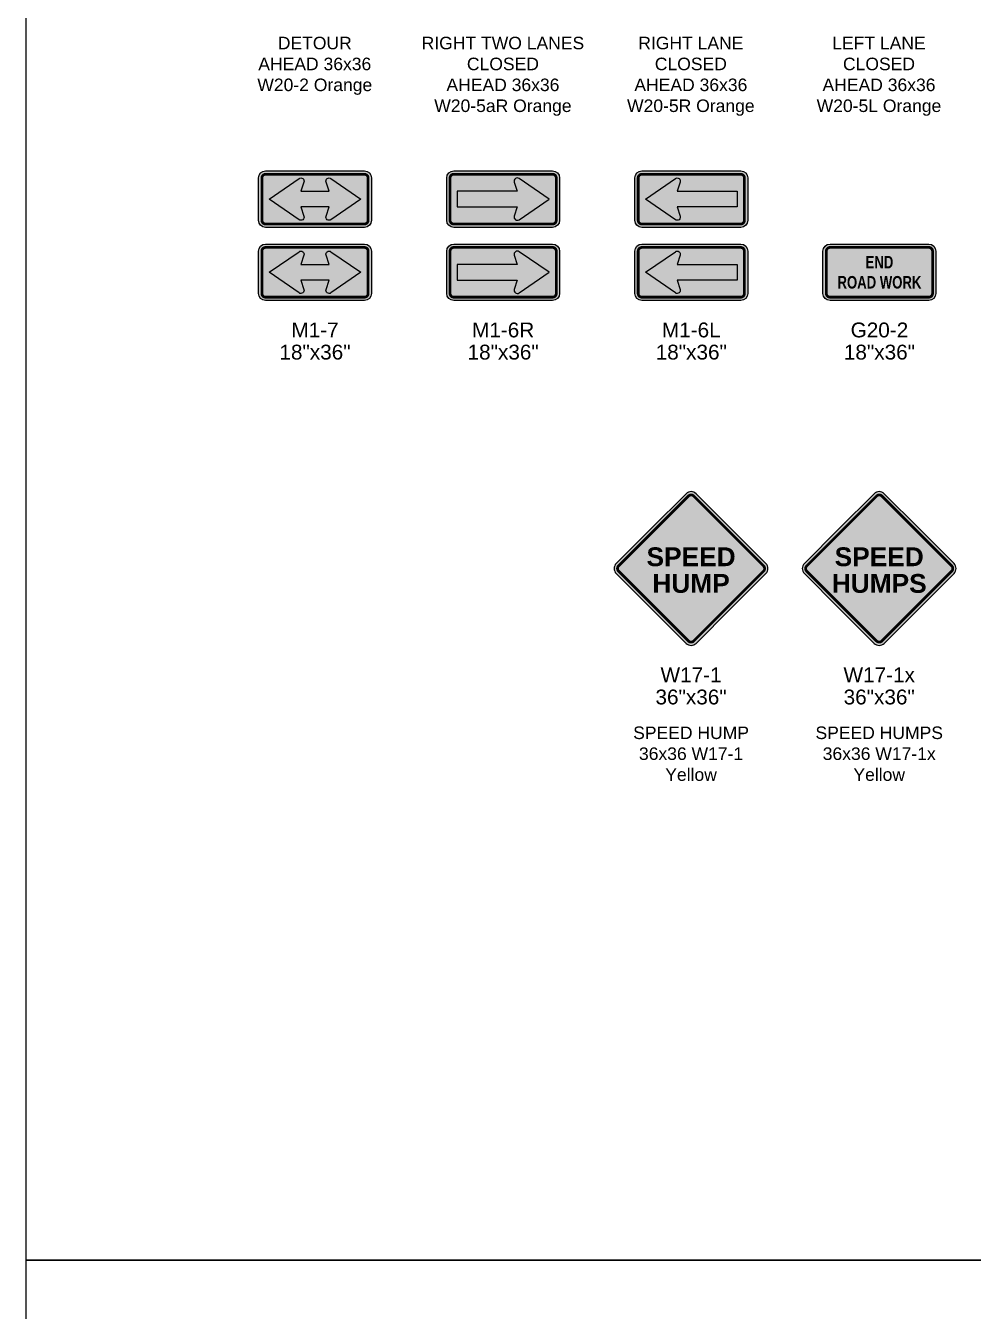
# Model space of a CAD drawing. Header units: inches. Extents: x -32 to 2634, y 197 to 1831.
# Drawn here: x -32.3 to 269.9, y 997.6 to 1407.7 of the extents above; entities that cross this region are included whole.
import ezdxf
from ezdxf.enums import TextEntityAlignment as Align

# ---------------------------------------------------------------- set-up
doc = ezdxf.new("R2010")
doc.units = ezdxf.units.IN
doc.header["$MEASUREMENT"] = 0
doc.layers.add('NO SHOW', color=252, linetype='Continuous', plot=False)
doc.styles.add('ARIAL', font='arial.ttf')
doc.styles.add('ARIAL BOLD', font='arialbd.ttf')
doc.styles.get("Standard").update_dxf_attribs({"font": 'arial.ttf'})

# ---------------------------------------------------------------- blocks, each defined once
blk = doc.blocks.new('END ROAD WORK Orange')
h = blk.add_hatch(color=30)
edge = h.paths.add_edge_path()
edge.add_line((18, 2.25), (18, 15.75))
edge.add_arc((15.75, 15.75000000000011), 2.25, 359.9999999999971, 450)
edge.add_line((15.75, 18.00000000000011), (-15.75, 18))
edge.add_arc((-15.75000000000023, 15.75000000000011), 2.249999999999886, 89.99999999999422, 180.0000000000029)
edge.add_line((-18, 15.75), (-18, 2.25))
edge.add_arc((-15.75000000000023, 2.249999999999773), 2.249999999999773, 179.9999999999942, 270.0000000000058)
edge.add_line((-15.75, -1.13686837721616e-13), (15.75, 0))
edge.add_arc((15.75000000000023, 2.249999999999773), 2.249999999999773, 269.9999999999942, 360.0000000000058)
at = {"color": 30}
blk.add_lwpolyline([(0, 0), (-15.75, 0, -0.414213562373095), (-18, 2.25), (-18, 9), (-18, 15.75, -0.414213562373095), (-15.75, 18), (0, 18), (15.75, 18, -0.414213562373095), (18, 15.75), (18, 9), (18, 2.25, -0.414213562373095), (15.75, 0)], format="xyb", close=True, dxfattribs=at)
at = {"color": 18, "true_color": 0x000000, "const_width": 0.875}
blk.add_lwpolyline([(15.75, 16.9375), (-15.75, 16.9375, 0.414213562373095), (-16.9375, 15.75), (-16.9375, 2.25, 0.414213562373095), (-15.75, 1.0625), (15.75, 1.0625, 0.414213562373095), (16.9375, 2.25), (16.9375, 15.75, 0.414213562373095)], format="xyb", close=True, dxfattribs=at)
at = {"color": 18, "true_color": 0x000000, "style": 'ARIAL BOLD', "width": 0.75}
for s, p in [('END', (0, 10.25)), ('ROAD WORK', (0, 3.824351978171876))]:
    blk.add_text(s, height=4, dxfattribs=at).set_placement(p, align=Align.CENTER)
at = {"style": 'ARIAL'}
blk.add_text('G20-2', height=4.731999999999842, dxfattribs=at).set_placement((-1.13686837721616e-13, -9.379593918133537), align=Align.MIDDLE)
blk.add_attdef('SIGN_DIM', text='', height=4.731999999999842, dxfattribs=at).set_placement((-1.13686837721616e-13, -16.44777537605557), align=Align.MIDDLE)
blk = doc.blocks.new('ARROW 36x18 Right Orange')
h = blk.add_hatch(color=30)
edge = h.paths.add_edge_path()
edge.add_line((18, 2.25), (18, 15.75))
edge.add_arc((15.75, 15.75), 2.25, 359.9999999999971, 450)
edge.add_line((15.75, 18), (-15.75, 17.99999999999989))
edge.add_arc((-15.75000000000023, 15.75), 2.249999999999886, 89.99999999999422, 180.0000000000029)
edge.add_line((-18, 15.75), (-18, 2.25))
edge.add_arc((-15.75000000000023, 2.249999999999773), 2.249999999999773, 179.9999999999942, 270.0000000000058)
edge.add_line((-15.75, 0), (15.75, 1.13686837721616e-13))
edge.add_arc((15.75000000000023, 2.249999999999773), 2.249999999999773, 269.9999999999942, 360.0000000000058)
at = {"true_color": 0x000000}
h = blk.add_hatch(color=18, dxfattribs=at)
edge = h.paths.add_edge_path()
edge.add_arc((4.499999999999773, 14.74999999999989), 1.000000000000132, 55.48092386287753, 197.3618364714669)
edge.add_line((3.545560698318241, 14.45159487369369), (4.468375841762281, 11.5))
edge.add_line((4.468375841762281, 11.5), (-14.625, 11.5))
edge.add_line((-14.625, 11.5), (-14.625, 6.5))
edge.add_line((-14.625, 6.5), (4.468375841762281, 6.5))
edge.add_line((4.468375841762281, 6.5), (3.545560698318241, 3.548405126306307))
edge.add_arc((4.499999999999545, 3.249999999999886), 0.9999999999999235, 162.6381635285168, 304.5190761371406)
edge.add_line((5.066680591254681, 2.426062437137944), (14.625, 9))
edge.add_line((14.625, 9), (5.066680591254681, 15.57393756286206))
at = {"color": 30}
blk.add_lwpolyline([(0, 0), (-15.75, 0, -0.414213562373095), (-18, 2.25), (-18, 9), (-18, 15.75, -0.414213562373095), (-15.75, 18), (0, 18), (15.75, 18, -0.414213562373095), (18, 15.75), (18, 9), (18, 2.25, -0.414213562373095), (15.75, 0)], format="xyb", close=True, dxfattribs=at)
at = {"color": 18, "true_color": 0x000000, "const_width": 0.875}
blk.add_lwpolyline([(15.75, 16.9375), (-15.75, 16.9375, 0.414213562373095), (-16.9375, 15.75), (-16.9375, 2.25, 0.414213562373095), (-15.75, 1.0625), (15.75, 1.0625, 0.414213562373095), (16.9375, 2.25), (16.9375, 15.75, 0.414213562373095)], format="xyb", close=True, dxfattribs=at)
at = {"color": 18, "true_color": 0x000000}
blk.add_lwpolyline([(-14.625, 11.5), (-14.625, 6.5), (4.468375841762281, 6.5), (3.545560698318241, 3.548405126306307, 0.7125093672695156), (5.066680591254681, 2.426062437137944), (14.625, 9), (5.066680591254681, 15.57393756286206, 0.7125093672695156), (3.545560698318241, 14.45159487369369), (4.468375841762281, 11.5)], format="xyb", close=True, dxfattribs=at)
at = {"style": 'ARIAL'}
blk.add_text('M1-6R', height=4.731999999999842, dxfattribs=at).set_placement((0, -9.37959391813365), align=Align.MIDDLE)
blk.add_attdef('SIGN_DIM', text='', height=4.731999999999842, dxfattribs=at).set_placement((0, -16.44777537605569), align=Align.MIDDLE)
blk = doc.blocks.new('ARROW 36x18 Left Orange')
h = blk.add_hatch(color=30)
edge = h.paths.add_edge_path()
edge.add_line((18, 2.25), (18, 15.75))
edge.add_arc((15.75, 15.75), 2.25, 359.9999999999971, 450)
edge.add_line((15.75, 18), (-15.75, 17.99999999999989))
edge.add_arc((-15.75000000000023, 15.75), 2.249999999999886, 89.99999999999422, 180.0000000000029)
edge.add_line((-18, 15.75), (-18, 2.25))
edge.add_arc((-15.75000000000023, 2.249999999999773), 2.249999999999773, 179.9999999999942, 270.0000000000058)
edge.add_line((-15.75, 0), (15.75, 1.13686837721616e-13))
edge.add_arc((15.75000000000023, 2.249999999999773), 2.249999999999773, 269.9999999999942, 360.0000000000058)
at = {"true_color": 0x000000}
h = blk.add_hatch(color=18, dxfattribs=at)
edge = h.paths.add_edge_path()
edge.add_arc((-4.499999999999773, 14.74999999999989), 1.000000000000132, 342.6381635285331, 484.5190761371225, ccw=False)
edge.add_line((-3.545560698318241, 14.45159487369369), (-4.468375841762281, 11.5))
edge.add_line((-4.468375841762281, 11.5), (14.625, 11.5))
edge.add_line((14.625, 11.5), (14.625, 6.5))
edge.add_line((14.625, 6.5), (-4.468375841762281, 6.5))
edge.add_line((-4.468375841762281, 6.5), (-3.545560698318241, 3.548405126306307))
edge.add_arc((-4.499999999999545, 3.249999999999886), 0.9999999999999235, 235.4809238628594, 377.36183647148323, ccw=False)
edge.add_line((-5.066680591254681, 2.426062437137944), (-14.625, 9))
edge.add_line((-14.625, 9), (-5.066680591254681, 15.57393756286206))
at = {"color": 30}
blk.add_lwpolyline([(0, 0), (-15.75, 0, -0.414213562373095), (-18, 2.25), (-18, 9), (-18, 15.75, -0.414213562373095), (-15.75, 18), (0, 18), (15.75, 18, -0.414213562373095), (18, 15.75), (18, 9), (18, 2.25, -0.414213562373095), (15.75, 0)], format="xyb", close=True, dxfattribs=at)
at = {"color": 18, "true_color": 0x000000, "const_width": 0.875}
blk.add_lwpolyline([(15.75, 16.9375), (-15.75, 16.9375, 0.414213562373095), (-16.9375, 15.75), (-16.9375, 2.25, 0.414213562373095), (-15.75, 1.0625), (15.75, 1.0625, 0.414213562373095), (16.9375, 2.25), (16.9375, 15.75, 0.414213562373095)], format="xyb", close=True, dxfattribs=at)
at = {"color": 18, "true_color": 0x000000}
blk.add_lwpolyline([(14.625, 11.5), (14.625, 6.5), (-4.468375841762281, 6.5), (-3.545560698318241, 3.548405126306307, -0.7125093672695156), (-5.066680591254681, 2.426062437137944), (-14.625, 9), (-5.066680591254681, 15.57393756286206, -0.7125093672695156), (-3.545560698318241, 14.45159487369369), (-4.468375841762281, 11.5)], format="xyb", close=True, dxfattribs=at)
at = {"style": 'ARIAL'}
blk.add_text('M1-6L', height=4.731999999999842, dxfattribs=at).set_placement((0, -9.37959391813365), align=Align.MIDDLE)
blk.add_attdef('SIGN_DIM', text='', height=4.731999999999842, dxfattribs=at).set_placement((0, -16.44777537605569), align=Align.MIDDLE)
blk = doc.blocks.new('ARROW 36x18 Left Yellow')
h = blk.add_hatch(color=40)
edge = h.paths.add_edge_path()
edge.add_line((18, 2.25), (18, 15.75))
edge.add_arc((15.75, 15.75), 2.25, 359.9999999999971, 450)
edge.add_line((15.75, 18), (-15.75, 17.99999999999989))
edge.add_arc((-15.75000000000023, 15.75), 2.249999999999886, 89.99999999999422, 180.0000000000029)
edge.add_line((-18, 15.75), (-18, 2.25))
edge.add_arc((-15.75000000000023, 2.249999999999773), 2.249999999999773, 179.9999999999942, 270.0000000000058)
edge.add_line((-15.75, 0), (15.75, 1.13686837721616e-13))
edge.add_arc((15.75000000000023, 2.249999999999773), 2.249999999999773, 269.9999999999942, 360.0000000000058)
at = {"true_color": 0x000000}
h = blk.add_hatch(color=18, dxfattribs=at)
edge = h.paths.add_edge_path()
edge.add_arc((-4.499999999999773, 14.74999999999989), 1.000000000000132, 342.6381635285331, 484.5190761371225, ccw=False)
edge.add_line((-3.545560698318241, 14.45159487369369), (-4.468375841762281, 11.5))
edge.add_line((-4.468375841762281, 11.5), (14.625, 11.5))
edge.add_line((14.625, 11.5), (14.625, 6.5))
edge.add_line((14.625, 6.5), (-4.468375841762281, 6.5))
edge.add_line((-4.468375841762281, 6.5), (-3.545560698318241, 3.548405126306307))
edge.add_arc((-4.499999999999545, 3.249999999999886), 0.9999999999999235, 235.4809238628594, 377.36183647148323, ccw=False)
edge.add_line((-5.066680591254681, 2.426062437137944), (-14.625, 9))
edge.add_line((-14.625, 9), (-5.066680591254681, 15.57393756286206))
at = {"color": 40}
blk.add_lwpolyline([(0, 0), (-15.75, 0, -0.414213562373095), (-18, 2.25), (-18, 9), (-18, 15.75, -0.414213562373095), (-15.75, 18), (0, 18), (15.75, 18, -0.414213562373095), (18, 15.75), (18, 9), (18, 2.25, -0.414213562373095), (15.75, 0)], format="xyb", close=True, dxfattribs=at)
at = {"color": 18, "true_color": 0x000000, "const_width": 0.875}
blk.add_lwpolyline([(15.75, 16.9375), (-15.75, 16.9375, 0.414213562373095), (-16.9375, 15.75), (-16.9375, 2.25, 0.414213562373095), (-15.75, 1.0625), (15.75, 1.0625, 0.414213562373095), (16.9375, 2.25), (16.9375, 15.75, 0.414213562373095)], format="xyb", close=True, dxfattribs=at)
at = {"color": 18, "true_color": 0x000000}
blk.add_lwpolyline([(14.625, 11.5), (14.625, 6.5), (-4.468375841762281, 6.5), (-3.545560698318241, 3.548405126306307, -0.7125093672695156), (-5.066680591254681, 2.426062437137944), (-14.625, 9), (-5.066680591254681, 15.57393756286206, -0.7125093672695156), (-3.545560698318241, 14.45159487369369), (-4.468375841762281, 11.5)], format="xyb", close=True, dxfattribs=at)
blk = doc.blocks.new('ARROW 36x18 Right Yellow')
h = blk.add_hatch(color=40)
edge = h.paths.add_edge_path()
edge.add_line((18, 2.25), (18, 15.75))
edge.add_arc((15.75, 15.75), 2.25, 359.9999999999971, 450)
edge.add_line((15.75, 18), (-15.75, 17.99999999999989))
edge.add_arc((-15.75000000000023, 15.75), 2.249999999999886, 89.99999999999422, 180.0000000000029)
edge.add_line((-18, 15.75), (-18, 2.25))
edge.add_arc((-15.75000000000023, 2.249999999999773), 2.249999999999773, 179.9999999999942, 270.0000000000058)
edge.add_line((-15.75, 0), (15.75, 1.13686837721616e-13))
edge.add_arc((15.75000000000023, 2.249999999999773), 2.249999999999773, 269.9999999999942, 360.0000000000058)
at = {"true_color": 0x000000}
h = blk.add_hatch(color=18, dxfattribs=at)
edge = h.paths.add_edge_path()
edge.add_arc((4.499999999999773, 14.74999999999989), 1.000000000000132, 55.48092386287753, 197.3618364714669)
edge.add_line((3.545560698318241, 14.45159487369369), (4.468375841762281, 11.5))
edge.add_line((4.468375841762281, 11.5), (-14.625, 11.5))
edge.add_line((-14.625, 11.5), (-14.625, 6.5))
edge.add_line((-14.625, 6.5), (4.468375841762281, 6.5))
edge.add_line((4.468375841762281, 6.5), (3.545560698318241, 3.548405126306307))
edge.add_arc((4.499999999999545, 3.249999999999886), 0.9999999999999235, 162.6381635285168, 304.5190761371406)
edge.add_line((5.066680591254681, 2.426062437137944), (14.625, 9))
edge.add_line((14.625, 9), (5.066680591254681, 15.57393756286206))
at = {"color": 40}
blk.add_lwpolyline([(0, 0), (-15.75, 0, -0.414213562373095), (-18, 2.25), (-18, 9), (-18, 15.75, -0.414213562373095), (-15.75, 18), (0, 18), (15.75, 18, -0.414213562373095), (18, 15.75), (18, 9), (18, 2.25, -0.414213562373095), (15.75, 0)], format="xyb", close=True, dxfattribs=at)
at = {"color": 18, "true_color": 0x000000, "const_width": 0.875}
blk.add_lwpolyline([(15.75, 16.9375), (-15.75, 16.9375, 0.414213562373095), (-16.9375, 15.75), (-16.9375, 2.25, 0.414213562373095), (-15.75, 1.0625), (15.75, 1.0625, 0.414213562373095), (16.9375, 2.25), (16.9375, 15.75, 0.414213562373095)], format="xyb", close=True, dxfattribs=at)
at = {"color": 18, "true_color": 0x000000}
blk.add_lwpolyline([(-14.625, 11.5), (-14.625, 6.5), (4.468375841762281, 6.5), (3.545560698318241, 3.548405126306307, 0.7125093672695156), (5.066680591254681, 2.426062437137944), (14.625, 9), (5.066680591254681, 15.57393756286206, 0.7125093672695156), (3.545560698318241, 14.45159487369369), (4.468375841762281, 11.5)], format="xyb", close=True, dxfattribs=at)
blk = doc.blocks.new('ARROW 36x18 Two Direction Yellow')
h = blk.add_hatch(color=40)
edge = h.paths.add_edge_path()
edge.add_line((18, 2.25), (18, 15.75))
edge.add_arc((15.75, 15.75), 2.25, 359.9999999999971, 450)
edge.add_line((15.75, 18), (-15.75, 17.99999999999989))
edge.add_arc((-15.75000000000023, 15.75), 2.249999999999886, 89.99999999999422, 180.0000000000029)
edge.add_line((-18, 15.75), (-18, 2.25))
edge.add_arc((-15.75000000000023, 2.249999999999773), 2.249999999999773, 179.9999999999942, 270.0000000000058)
edge.add_line((-15.75, 0), (15.75, 1.13686837721616e-13))
edge.add_arc((15.75000000000023, 2.249999999999773), 2.249999999999773, 269.9999999999942, 360.0000000000058)
at = {"true_color": 0x000000}
h = blk.add_hatch(color=18, dxfattribs=at)
edge = h.paths.add_edge_path()
edge.add_line((4.468375841762281, 6.499999999999886), (3.545560698318241, 3.548405126306307))
edge.add_arc((4.499999999999545, 3.249999999999886), 0.9999999999999235, 162.6381635285168, 304.5190761371369)
edge.add_line((5.066680591254681, 2.42606243713783), (14.625, 9))
edge.add_line((14.625, 9), (5.066680591254681, 15.57393756286206))
edge.add_arc((4.499999999999773, 14.75000000000011), 0.9999999999999449, 55.48092386287015, 197.3618364714793)
edge.add_line((3.545560698318241, 14.45159487369369), (4.468375841762281, 11.5))
edge.add_line((4.468375841762281, 11.5), (-4.468375841762281, 11.5))
edge.add_line((-4.468375841762281, 11.5), (-3.545560698318241, 14.45159487369369))
edge.add_arc((-4.499999999999773, 14.74999999999989), 1.000000000000073, 342.6381635285331, 484.5190761371224)
edge.add_line((-5.066680591254681, 15.57393756286206), (-14.625, 9))
edge.add_line((-14.625, 9), (-5.066680591254681, 2.426062437137944))
edge.add_arc((-4.499999999999545, 3.249999999999886), 1.000000000000074, 235.4809238628594, 377.3618364714832)
edge.add_line((-3.545560698318241, 3.548405126306307), (-4.468375841762281, 6.5))
edge.add_line((-4.468375841762281, 6.5), (3.044842110675518, 6.499999999999886))
edge.add_line((3.044842110675518, 6.499999999999886), (4.468375841762281, 6.499999999999886))
at = {"color": 40}
blk.add_lwpolyline([(0, 0), (-15.75, 0, -0.414213562373095), (-18, 2.25), (-18, 9), (-18, 15.75, -0.414213562373095), (-15.75, 18), (0, 18), (15.75, 18, -0.414213562373095), (18, 15.75), (18, 9), (18, 2.25, -0.414213562373095), (15.75, 0)], format="xyb", close=True, dxfattribs=at)
at = {"color": 18, "true_color": 0x000000, "const_width": 0.875}
blk.add_lwpolyline([(15.75, 16.9375), (-15.75, 16.9375, 0.414213562373095), (-16.9375, 15.75), (-16.9375, 2.25, 0.414213562373095), (-15.75, 1.0625), (15.75, 1.0625, 0.414213562373095), (16.9375, 2.25), (16.9375, 15.75, 0.414213562373095)], format="xyb", close=True, dxfattribs=at)
at = {"color": 18, "true_color": 0x000000}
blk.add_lwpolyline([(-4.468375841762281, 11.5), (4.468375841762281, 11.5), (3.545560698318241, 14.45159487369369, -0.7125093672694661), (5.066680591254681, 15.57393756286206), (14.625, 9), (5.066680591254681, 2.42606243713783, -0.712509367269466), (3.545560698318241, 3.548405126306307), (4.468375841762281, 6.499999999999886), (-4.468375841762281, 6.5), (-3.545560698318241, 3.548405126306307, -0.7125093672695159), (-5.066680591254681, 2.426062437137944), (-14.625, 9), (-5.066680591254681, 15.57393756286206, -0.7125093672695156), (-3.545560698318241, 14.45159487369369)], format="xyb", close=True, dxfattribs=at)
blk = doc.blocks.new('ARROW 36x18 Two Direction Orange')
h = blk.add_hatch(color=30)
edge = h.paths.add_edge_path()
edge.add_line((18, 2.25), (18, 15.75))
edge.add_arc((15.75, 15.75), 2.25, 359.9999999999971, 450)
edge.add_line((15.75, 18), (-15.75, 17.99999999999989))
edge.add_arc((-15.75000000000023, 15.75), 2.249999999999886, 89.99999999999422, 180.0000000000029)
edge.add_line((-18, 15.75), (-18, 2.25))
edge.add_arc((-15.75000000000023, 2.249999999999773), 2.249999999999773, 179.9999999999942, 270.0000000000058)
edge.add_line((-15.75, 0), (15.75, 1.13686837721616e-13))
edge.add_arc((15.75000000000023, 2.249999999999773), 2.249999999999773, 269.9999999999942, 360.0000000000058)
at = {"true_color": 0x000000}
h = blk.add_hatch(color=18, dxfattribs=at)
edge = h.paths.add_edge_path()
edge.add_line((4.468375841762281, 6.499999999999886), (3.545560698318241, 3.548405126306307))
edge.add_arc((4.499999999999545, 3.249999999999886), 0.9999999999999235, 162.6381635285168, 304.5190761371369)
edge.add_line((5.066680591254681, 2.42606243713783), (14.625, 9))
edge.add_line((14.625, 9), (5.066680591254681, 15.57393756286206))
edge.add_arc((4.499999999999773, 14.75000000000011), 0.9999999999999449, 55.48092386287015, 197.3618364714793)
edge.add_line((3.545560698318241, 14.45159487369369), (4.468375841762281, 11.5))
edge.add_line((4.468375841762281, 11.5), (-4.468375841762281, 11.5))
edge.add_line((-4.468375841762281, 11.5), (-3.545560698318241, 14.45159487369369))
edge.add_arc((-4.499999999999773, 14.74999999999989), 1.000000000000073, 342.6381635285331, 484.5190761371224)
edge.add_line((-5.066680591254681, 15.57393756286206), (-14.625, 9))
edge.add_line((-14.625, 9), (-5.066680591254681, 2.426062437137944))
edge.add_arc((-4.499999999999545, 3.249999999999886), 1.000000000000074, 235.4809238628594, 377.3618364714832)
edge.add_line((-3.545560698318241, 3.548405126306307), (-4.468375841762281, 6.5))
edge.add_line((-4.468375841762281, 6.5), (3.044842110675518, 6.499999999999886))
edge.add_line((3.044842110675518, 6.499999999999886), (4.468375841762281, 6.499999999999886))
at = {"color": 30}
blk.add_lwpolyline([(0, 0), (-15.75, 0, -0.414213562373095), (-18, 2.25), (-18, 9), (-18, 15.75, -0.414213562373095), (-15.75, 18), (0, 18), (15.75, 18, -0.414213562373095), (18, 15.75), (18, 9), (18, 2.25, -0.414213562373095), (15.75, 0)], format="xyb", close=True, dxfattribs=at)
at = {"color": 18, "true_color": 0x000000, "const_width": 0.875}
blk.add_lwpolyline([(15.75, 16.9375), (-15.75, 16.9375, 0.414213562373095), (-16.9375, 15.75), (-16.9375, 2.25, 0.414213562373095), (-15.75, 1.0625), (15.75, 1.0625, 0.414213562373095), (16.9375, 2.25), (16.9375, 15.75, 0.414213562373095)], format="xyb", close=True, dxfattribs=at)
at = {"color": 18, "true_color": 0x000000}
blk.add_lwpolyline([(-4.468375841762281, 11.5), (4.468375841762281, 11.5), (3.545560698318241, 14.45159487369369, -0.7125093672694661), (5.066680591254681, 15.57393756286206), (14.625, 9), (5.066680591254681, 2.42606243713783, -0.712509367269466), (3.545560698318241, 3.548405126306307), (4.468375841762281, 6.499999999999886), (-4.468375841762281, 6.5), (-3.545560698318241, 3.548405126306307, -0.7125093672695159), (-5.066680591254681, 2.426062437137944), (-14.625, 9), (-5.066680591254681, 15.57393756286206, -0.7125093672695156), (-3.545560698318241, 14.45159487369369)], format="xyb", close=True, dxfattribs=at)
at = {"style": 'ARIAL'}
blk.add_text('M1-7', height=4.731999999999842, dxfattribs=at).set_placement((0, -9.37959391813365), align=Align.MIDDLE)
blk.add_attdef('SIGN_DIM', text='', height=4.731999999999842, dxfattribs=at).set_placement((0, -16.44777537605569), align=Align.MIDDLE)
blk = doc.blocks.new('SPEED HUMP 36x36 W17-1 Yellow')
h = blk.add_hatch(color=40)
edge = h.paths.add_edge_path()
edge.add_line((1.590990257669546, 0.6590097423302268), (23.86485386504592, 22.93287334970671))
edge.add_arc((22.27386360737592, 24.52386360737626), 2.250000000000059, 315.0000000000082, 404.9999999999918)
edge.add_line((23.86485386504592, 26.1148538650458), (1.590990257669546, 48.38871747242229))
edge.add_arc((0, 46.79772721475285), 2.249999999999657, 44.99999999999795, 135.000000000002)
edge.add_line((-1.590990257669546, 48.38871747242229), (-23.86485386504592, 26.11485386504603))
edge.add_arc((-22.27386360737682, 24.52386360737626), 2.249999999999576, 134.9999999999877, 225.0000000000123)
edge.add_line((-23.86485386504592, 22.93287334970648), (-1.590990257669546, 0.6590097423302268))
edge.add_arc((0, 2.249999999999659), 2.249999999999657, 224.999999999998, 315.000000000002)
at = {"color": 40}
blk.add_lwpolyline([(-1.590990257669546, 48.38871747242229), (-12.72792206135796, 37.2517856687341), (-23.86485386504614, 26.11485386504603, 0.4142135623730963), (-23.86485386504614, 22.93287334970648), (-12.72792206135796, 11.7959415460183), (-1.590990257669546, 0.6590097423302268, 0.4142135623730937), (1.590990257669546, 0.6590097423303405), (12.72792206135773, 11.79594154601841), (23.86485386504592, 22.93287334970671, 0.4142135623730937), (23.86485386504592, 26.1148538650458), (12.72792206135773, 37.25178566873399), (1.590990257669546, 48.38871747242229, 0.4142135623730963)], format="xyb", close=True, dxfattribs=at)
at = {"color": 18, "true_color": 0x000000, "const_width": 0.875}
blk.add_lwpolyline([(0.8396893026588259, 1.410310697340833), (23.1135529100352, 23.68417430471743, 0.4142135623730984), (23.1135529100352, 25.3635529100352), (0.8396893026588259, 47.63741651741157, 0.4142135623730983), (-0.8396893026588259, 47.63741651741168), (-23.1135529100352, 25.36355291003531, 0.4142135623730983), (-23.1135529100352, 23.6841743047172), (-0.8396893026588259, 1.410310697340947, 0.4142135623730983)], format="xyb", close=True, dxfattribs=at)
at = {"color": 18, "true_color": 0x000000, "style": 'ARIAL BOLD'}
for s, p in [('SPEED', (0, 25.27386360737626)), ('HUMP', (0, 16.77386360737626))]:
    blk.add_text(s, height=6, dxfattribs=at).set_placement(p, align=Align.CENTER)
at = {"style": 'ARIAL'}
for tag, p in [('SIGN_NO.', (0, -9.37959391813365)), ('SIGN_DIM', (0, -16.44777537605569))]:
    blk.add_attdef(tag, text='', height=4.731999999999842, dxfattribs=at).set_placement(p, align=Align.MIDDLE)
blk = doc.blocks.new('SPEED HUMPS 36x36 W17-1x Yellow')
h = blk.add_hatch(color=40)
edge = h.paths.add_edge_path()
edge.add_line((1.590990257669546, 0.6590097423302268), (23.86485386504592, 22.93287334970671))
edge.add_arc((22.27386360737592, 24.52386360737626), 2.250000000000059, 315.0000000000082, 404.9999999999918)
edge.add_line((23.86485386504592, 26.1148538650458), (1.590990257669546, 48.38871747242229))
edge.add_arc((0, 46.79772721475285), 2.249999999999657, 44.99999999999795, 135.000000000002)
edge.add_line((-1.590990257669546, 48.38871747242229), (-23.86485386504592, 26.11485386504603))
edge.add_arc((-22.27386360737682, 24.52386360737626), 2.249999999999576, 134.9999999999877, 225.0000000000123)
edge.add_line((-23.86485386504592, 22.93287334970648), (-1.590990257669546, 0.6590097423302268))
edge.add_arc((0, 2.249999999999659), 2.249999999999657, 224.999999999998, 315.000000000002)
at = {"color": 40}
blk.add_lwpolyline([(-1.590990257669546, 48.38871747242229), (-12.72792206135796, 37.2517856687341), (-23.86485386504614, 26.11485386504603, 0.4142135623730963), (-23.86485386504614, 22.93287334970648), (-12.72792206135796, 11.7959415460183), (-1.590990257669546, 0.6590097423302268, 0.4142135623730937), (1.590990257669546, 0.6590097423303405), (12.72792206135773, 11.79594154601841), (23.86485386504592, 22.93287334970671, 0.4142135623730937), (23.86485386504592, 26.1148538650458), (12.72792206135773, 37.25178566873399), (1.590990257669546, 48.38871747242229, 0.4142135623730963)], format="xyb", close=True, dxfattribs=at)
at = {"color": 18, "true_color": 0x000000, "const_width": 0.875}
blk.add_lwpolyline([(0.8396893026588259, 1.410310697340833), (23.1135529100352, 23.68417430471743, 0.4142135623730984), (23.1135529100352, 25.3635529100352), (0.8396893026588259, 47.63741651741157, 0.4142135623730983), (-0.8396893026588259, 47.63741651741168), (-23.1135529100352, 25.36355291003531, 0.4142135623730983), (-23.1135529100352, 23.6841743047172), (-0.8396893026588259, 1.410310697340947, 0.4142135623730983)], format="xyb", close=True, dxfattribs=at)
at = {"color": 18, "true_color": 0x000000, "style": 'ARIAL BOLD'}
for s, p in [('SPEED', (0, 25.27386360737626)), ('HUMPS', (0, 16.77386360737626))]:
    blk.add_text(s, height=6, dxfattribs=at).set_placement(p, align=Align.CENTER)
at = {"style": 'ARIAL'}
for tag, p in [('SIGN_NO.', (0, -9.37959391813365)), ('SIGN_DIM', (0, -16.44777537605569))]:
    blk.add_attdef(tag, text='', height=4.731999999999842, dxfattribs=at).set_placement(p, align=Align.MIDDLE)

msp = doc.modelspace()

# ---------------------------------------------------------------- linework, layer by layer
at = {"layer": 'NO SHOW', "color": 4}
for points in [[(-32.25576145955007, 1013.953509262472), (1229.99423854045, 1013.953509262472), (1229.99423854045, 1830.703509262472), (-32.25576145955007, 1830.703509262472)], [(-32.25576145955007, 197.2035092624719), (1229.99423854045, 197.2035092624719), (1229.99423854045, 1013.953509262472), (-32.25576145955007, 1013.953509262472)]]:
    msp.add_lwpolyline(points, close=True, dxfattribs=at)

# ---------------------------------------------------------------- block references
at = {"color": 18, "true_color": 0x000000}
msp.add_blockref('ARROW 36x18 Two Direction Yellow', (59.99999999999989, 1343.339878170783), dxfattribs=at)
for name, p in [('ARROW 36x18 Right Yellow', (119.9999999999998, 1343.339878170783)), ('ARROW 36x18 Left Yellow', (179.9999999999999, 1343.339878170783))]:
    msp.add_blockref(name, p)
msp.add_blockref('ARROW 36x18 Two Direction Orange', (59.99999999999989, 1320), dxfattribs=at).add_auto_attribs({'SIGN_DIM': '18"x36"'})
for name, p, values in [('ARROW 36x18 Right Orange', (119.9999999999999, 1320), {'SIGN_DIM': '18"x36"'}), ('ARROW 36x18 Left Orange', (179.9999999999999, 1320), {'SIGN_DIM': '18"x36"'}), ('END ROAD WORK Orange', (239.9999999999999, 1320), {'SIGN_DIM': '18"x36"'}), ('SPEED HUMP 36x36 W17-1 Yellow', (179.9284741329916, 1210), {'SIGN_NO.': 'W17-1', 'SIGN_DIM': '36"x36"'}), ('SPEED HUMPS 36x36 W17-1x Yellow', (239.9284741329916, 1210), {'SIGN_NO.': 'W17-1x', 'SIGN_DIM': '36"x36"'})]:
    msp.add_blockref(name, p).add_auto_attribs(values)

# ---------------------------------------------------------------- texts
at = {"color": 1, "char_height": 4, "attachment_point": 2}
for s, insert, width in [('DETOUR AHEAD 36x36 W20-2 Orange', (59.92847413299182, 1404.13213847236), 41.67349358216364), ('RIGHT TWO LANES CLOSED \\PAHEAD 36x36 W20-5aR Orange', (119.9284741329918, 1404.13213847236), 53.44236065826539), ('RIGHT LANE CLOSED \\PAHEAD 36x36 W20-5R Orange', (179.8569482659841, 1404.13213847236), 41.67349358216364), ('LEFT LANE CLOSED \\PAHEAD 36x36 W20-5L Orange', (239.8569482659841, 1404.13213847236), 41.67349358216364), ('SPEED HUMP 36x36 W17-1 Yellow', (179.9284741329916, 1184.13213847236), 41.67349358216364), ('SPEED HUMPS 36x36 W17-1x Yellow', (239.9284741329916, 1184.13213847236), 41.67349358216364)]:
    msp.add_mtext(s, dxfattribs=dict(at, insert=insert, width=width))

doc.saveas('drawing.dxf')
